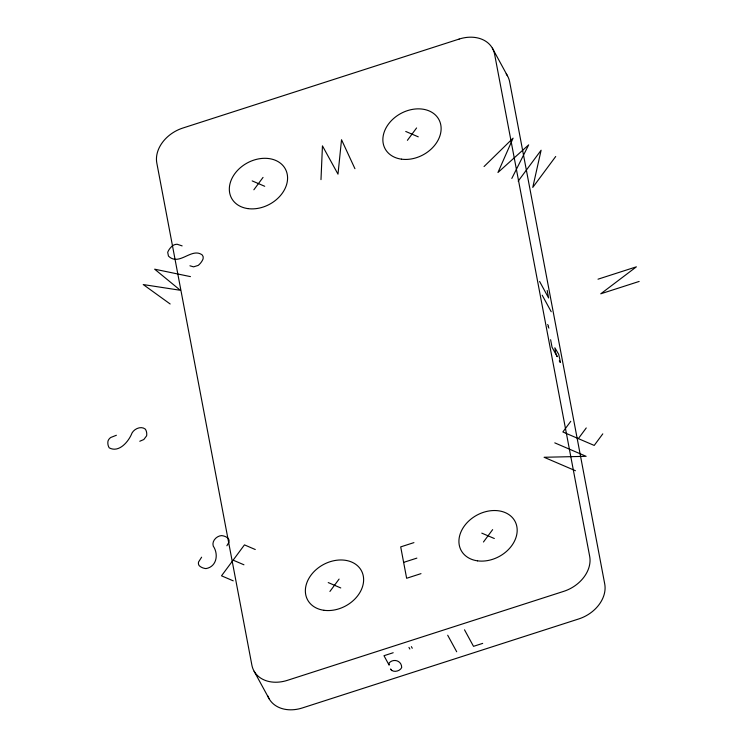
<?xml version="1.0" encoding="UTF-8"?>
<svg xmlns="http://www.w3.org/2000/svg" width="747" height="747" viewBox="0 0 747 747"><rect width="100%" height="100%" fill="white"/><g stroke="black" fill="none" stroke-linecap="round" stroke-linejoin="round"><path stroke-width="1.12" d="M320.986 179.635L322.452 145.87L337.989 174.154L341.528 139.726L354.937 168.701M511.816 178.44L528.689 144.853L497.96 172.492L513.086 138.158L484.056 166.534M253.859 189.785L263.037 177.412M407.404 140.333L416.583 127.961M201.615 557.187L198.581 561.949A6.546 5.024 -28.6 0 0 199.281 565.74A15.052 11.55 -28.6 0 0 205.929 568.598C216.714 566.796 218.806 554.302 213.24 546.057C211.625 540.968 216.714 535.804 221.635 535.608A15.052 11.55 -28.6 0 1 228.274 538.466L229.058 540.212L228.937 542.266L226.883 545.758M518.166 181.166L541.108 150.231L532.76 187.432L555.703 156.496M329.913 591.456L339.091 579.084M570.773 421.308L562.864 431.971L594.21 445.427L602.792 433.858M483.458 542.005L492.637 529.632M578.346 438.61L586.255 427.947M598.002 279.191L636.388 266.828L600.765 293.804L639.152 281.442M116.392 435.258L110.752 437.481A6.546 5.024 -28.6 0 0 107.97 441.197A15.052 11.55 -28.6 0 0 109.23 447.855C119.118 453.224 128.867 441.281 132.06 432.924C134.525 428.629 141.174 425.715 145.366 429.161A15.052 11.55 -28.6 0 1 146.627 435.809L143.816 439.525L139.773 441.253M413.931 542.621L400.7 546.888L406.639 578.271L421 573.64M403.632 562.379L416.863 558.121M393.193 652.738L383.977 655.707L389.131 665.157L389.112 662.981C393.305 658.238 401.653 660.479 401.699 667.519C400.103 671.329 392.819 673.056 390.56 669.023L391.83 670.61M482.693 643.382L473.514 646.342L464.503 629.805M190.448 276.623L154.648 269.181L180.316 290.275L143.237 284.56L170.157 303.982M560.166 362.248L559.298 360.848L560.483 362.332L558.691 354.302L554.853 347.766L555.535 352.453L557.206 356.692L552.052 347.243L550.623 339.708M405.733 131.453L418.264 136.841M252.178 180.905L264.718 186.283M182.137 245.894L177.198 244.269A6.546 5.024 -28.6 0 0 172.566 245.744A15.052 11.55 -28.6 0 0 167.701 252.299L168.448 256.062C179.252 266.8 191.708 246.79 202.344 255.063L203.184 256.8L203.1 258.845A15.052 11.55 -28.6 0 1 198.235 265.4L193.594 266.847L189.934 265.801M554.778 442.868L586.124 456.324L544.096 457.276L575.442 470.731M481.778 533.134L494.318 538.512M255.269 549.521L244.465 544.88L221.514 575.816L233.241 580.839M328.232 582.576L340.772 587.954M233.129 560.157L243.942 564.788M492.348 48.107L507.381 75.69M539.595 281.442L548.615 297.988L547.196 290.48M542.201 295.196L551.221 311.732M547.663 324.515L548.55 326.14M548.037 326.495L548.924 328.12M447.686 635.221L456.697 651.757M411.373 646.622L412.269 648.247M408.954 647.397L409.851 649.031M254.148 671.31L269.191 698.893M267.8 695.924A32.653 25.053 -28.6 0 0 302.376 707.941L578.766 618.936A32.653 25.053 -28.6 0 0 604.725 583.949L509.659 81.853A32.653 25.053 -28.6 0 0 506.186 73.869M459.162 39.059L182.772 128.064A32.653 25.053 -28.6 0 0 156.814 163.051L251.879 665.147A32.653 25.053 -28.6 0 0 287.334 680.358L563.724 591.353A32.653 25.053 -28.6 0 0 589.682 556.366L494.617 54.27A32.653 25.053 -28.6 0 0 459.162 39.059M323.965 610.29A30.608 23.484 -28.6 0 0 363.285 575.993A30.608 23.484 -28.6 0 0 316.242 569.522A30.608 23.484 -28.6 0 0 323.965 610.29M401.466 159.167A30.608 23.484 -28.6 0 0 440.786 124.88A30.608 23.484 -28.6 0 0 393.744 118.399A30.608 23.484 -28.6 0 0 401.466 159.167M477.51 560.838A30.608 23.484 -28.6 0 0 516.84 526.551A30.608 23.484 -28.6 0 0 469.798 520.071A30.608 23.484 -28.6 0 0 477.51 560.838M247.911 208.609A30.608 23.484 -28.6 0 0 287.24 174.322A30.608 23.484 -28.6 0 0 240.198 167.851A30.608 23.484 -28.6 0 0 247.911 208.609"/></g></svg>
